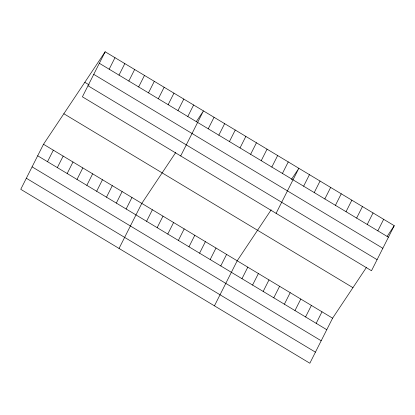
<?xml version="1.0" encoding="UTF-8"?>
<svg xmlns="http://www.w3.org/2000/svg" width="415" height="415" viewBox="0 0 415 415"><rect width="100%" height="100%" fill="white"/><g stroke="black" fill="none" stroke-linecap="round" stroke-linejoin="round"><path stroke-width="0.62" d="M105.161 51.771L82.403 96.82L371.498 270.736L394.25 225.687L105.161 51.771L43.502 144.264L20.75 189.313L309.839 363.229L332.597 318.181L366.564 267.219M47.512 161.7L53.333 150.178M57.343 167.613L63.163 156.092M109.171 69.206L114.986 57.685M67.173 173.527L72.993 162.006M118.996 75.12L124.816 63.599M77.003 179.436L82.818 167.919M128.826 81.034L134.647 69.513M86.828 185.349L92.649 173.833M138.657 86.948L144.477 75.426M96.659 191.263L102.479 179.747M148.487 92.856L154.302 81.34M106.489 197.177L112.309 185.655M158.312 98.77L164.132 87.254M116.319 203.091L122.135 191.569M168.142 104.684L173.963 93.168M126.144 209.004L131.965 197.483M177.973 110.597L183.793 99.076M119.043 248.445L141.795 203.397L175.768 152.435M187.803 116.511L193.623 104.99M146.578 221.294L152.393 209.772M180.696 155.952L203.449 110.904L196.331 121.59M157.176 227.669L162.996 216.153M208.231 128.8L214.052 117.279M167.774 234.05L173.595 222.528M218.829 135.176L224.65 123.66M178.377 240.425L184.193 228.904M229.433 141.556L235.248 130.035M188.975 246.801L194.796 235.284M240.031 147.932L245.851 136.411M199.574 253.176L205.394 241.66M250.629 154.307L256.449 142.791M210.177 259.557L215.997 248.035M261.232 160.688L267.053 149.167M220.775 265.932L226.595 254.411M271.83 167.063L277.651 155.542M214.441 305.834L237.193 260.791L271.166 209.824M282.433 173.439L288.249 161.917M241.976 278.688L247.797 267.167M276.094 213.341L298.852 168.298L291.392 179.488M252.574 285.064L258.395 273.542M303.63 186.195L309.45 174.674M263.177 291.439L268.993 279.923M314.233 192.57L320.048 181.049M273.776 297.814L279.596 286.298M324.831 198.946L330.651 187.43M284.374 304.195L290.194 292.674M335.429 205.326L341.249 193.805M294.977 310.57L300.797 299.049M346.032 211.702L351.853 200.18M305.575 316.946L311.395 305.43M356.63 218.077L362.451 206.556M316.178 323.327L321.993 311.805M367.233 224.453L373.049 212.937M377.832 230.833L383.652 219.312M387.128 236.374L394.25 225.687M99.341 63.293L388.43 237.209M93.754 74.358L382.843 248.274M84.81 82.294L89.183 84.925M87.996 85.755L377.085 259.671M63.848 113.741L352.942 287.657M43.502 144.264L332.597 318.181M37.687 155.786L326.776 329.702M32.095 166.851L321.189 340.767M26.337 178.248L315.431 352.164"/></g></svg>
